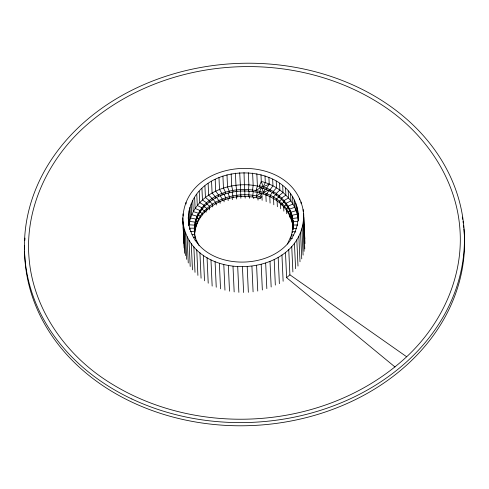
<?xml version="1.0" encoding="UTF-8"?>
<svg xmlns="http://www.w3.org/2000/svg" width="489" height="489" viewBox="0 0 489 489"><rect width="100%" height="100%" fill="white"/><g stroke="black" fill="none" stroke-linecap="round" stroke-linejoin="round"><path stroke-width="0.73" d="M244.83 190.374L244.824 196.456L252.562 196.975L260.093 198.442L261.97 196.541M297.245 224.995L293.119 225.013L291.609 234.775L287.446 244.035M293.149 227.257L292.99 229.879L292.917 228.29L296.34 228.497M184.096 247.954L182.904 221.627C181.15 155.734 295.588 148.754 303.645 213.381L304.806 238.956M298.156 213.754C299.891 275.35 190.649 279.598 188.277 217.727C191.914 157.213 300.069 157.825 298.467 220.6M182.904 221.627C190.961 286.254 305.399 279.274 303.645 213.381M293.174 227.587C286.261 177.568 198.522 179.39 194.329 229.781C196.095 177.782 287.11 175.374 293.186 226.645M194.549 234.977C195.105 203.675 233.406 188.888 260.02 196.853L260.093 198.442M194.622 234.726C196.003 210.233 222.428 195.826 244.824 196.456M249.06 191.272L248.712 196.596M194.536 226.713L194.463 225.123L188.986 224.793C193.858 193.192 232.012 179.249 260.154 186.7M253.271 191.688L252.562 196.975M256.114 192.03L256.04 190.447L257.397 186.071L256.835 173.766M256.364 197.593L256.291 196.003L257.605 191.761M259.512 185.734C276.835 189.903 292.642 204.75 293.088 223.326C291.78 205.392 276.401 191.419 259.586 187.324L259.512 185.734L261.285 181.456C279.677 185.948 296.652 201.04 298.412 220.643M261.285 187.629L259.769 191.297L259.836 192.886M260.02 196.853L261.536 193.186M265.258 188.778L263.394 192.385L263.467 193.974M268.907 177.373L269.213 184.139L266.652 188.155L266.725 189.738M269.097 190.27L266.902 193.711L266.976 195.3M272.367 192.525L270.27 195.27L270.344 196.859M275.827 194.445L273.473 197.049L273.809 204.781M406.659 356.762C441.622 324.17 463.896 276.511 459.843 228.204C456.09 179.475 426.414 135.685 386.842 108.258C296.346 45.874 163.075 54.132 82.195 129.059C47.231 161.657 24.963 209.316 29.01 257.617C32.763 306.346 62.439 350.142 102.018 377.563C192.507 439.947 325.778 431.695 406.659 356.762L289.898 274.818L288.742 249.414M279.085 196.59L276.493 199.041L276.566 200.631M394.99 366.976L286.621 277.685L289.898 274.818M281.566 199.408L279.311 201.23L279.384 202.819M284.335 201.926L281.915 203.601L281.988 205.191M256.04 190.447L260.961 187.379M256.291 196.003L261.212 192.935M286.847 204.628L284.28 206.15L284.353 207.733M288.424 207.831L286.401 208.846L286.475 210.435M269.213 184.139L263.143 186.822L263.216 188.412M268.791 189.995L263.394 192.385L261.768 187.684M290.374 210.802L288.259 211.682L288.327 213.271M291.114 214.206L289.843 214.64L289.91 216.23M195.142 240.643L196.45 240.288L199.005 245.417M292.453 217.348L291.138 217.697L291.212 219.286M193.442 237.733L195.453 237.33L196.499 241.346M293.486 220.576L292.147 220.839L292.22 222.428M192.03 234.677L194.75 234.317L195.527 238.919M297.819 221.413L293.015 221.737L293.149 225.288M190.233 231.541L194.353 231.26L194.75 234.317M189.445 228.21L194.255 228.192L194.665 234.683M295.802 231.975L292.416 231.554L292.465 232.611M293.608 235.16L291.609 234.775L291.682 236.364M194.714 224.372L196.046 224.628L196.12 226.218M292.459 238.461L290.509 237.947L290.558 239.005M195.203 221.162L197.159 221.676L197.232 223.265M196.395 218.076L198.558 218.803L198.632 220.386M197.458 214.867L200.239 216.022L200.307 217.605M199.53 212.018L202.189 213.351L202.257 214.94M201.878 209.304L204.396 210.808L204.469 212.391M203.895 206.334L206.847 208.406L206.92 209.995M206.786 203.907L209.53 206.162L209.598 207.752M209.408 201.175L212.422 204.09L212.495 205.68M212.788 199.102L215.508 202.201L215.582 203.791M216.364 197.238L218.772 200.514L218.846 202.098M220.111 195.606L222.195 199.029L222.269 200.618M223.711 193.613L225.753 197.758L225.82 199.347M228.057 193.155L229.414 196.712L229.488 198.302M261.285 181.456L263.143 186.822L265.313 182.617L265.007 175.912M232.165 192.263L233.247 197.483M194.824 235.9L195.105 237.11M236.211 190.881L237.073 196.902M240.57 191.242L240.936 196.56M303.767 217.257L304.965 243.583M303.149 209.53L303.253 211.786M303.424 215.551L303.596 219.31M303.901 226.077L304.072 229.842M303.516 221.138L304.781 248.968M302.893 224.995L304.091 251.322M301.059 202L301.132 203.503M301.902 228.803L303.101 255.13M299.476 198.363L299.543 199.873M300.552 232.544L301.75 258.87M298.266 217.281L298.431 220.783M297.709 210.258L298.052 217.764L292.605 218.485L292.679 220.074M298.846 236.187L300.008 261.762M296.921 206.798L297.257 214.213L291.896 215.282L291.97 216.871M297.477 224.31L297.538 225.753M295.808 203.412L296.138 210.728L290.888 212.14L290.961 213.73M296.805 239.72L297.997 266.047M294.366 200.105L294.696 207.342L289.586 209.084L289.659 210.667M292.611 196.908L292.935 204.066L288.003 206.126L288.076 207.715M294.427 243.112L295.588 268.693M293.119 225.013L293.168 226.071M292.856 224.048L292.929 225.637M290.552 193.84L290.876 200.924L286.151 203.29L286.218 204.879M291.731 246.352L292.893 271.927M288.204 190.918L288.522 197.929L284.03 200.588L284.103 202.177M289.299 214.983L289.402 217.244M285.576 188.155L285.894 195.111L281.664 198.045L281.737 199.634M286.566 209.934L286.737 213.717M282.691 185.582L283.003 192.483L279.06 195.673L279.133 197.263M283.644 206.566L283.846 211.126M285.472 252.275L286.621 277.685M279.555 183.198L279.867 190.05L276.242 193.485L276.316 195.068M280.472 203.393L280.717 208.73M281.939 254.922L283.131 281.248M276.206 181.028L276.511 187.843L273.217 191.492L273.29 193.082M277.11 200.973L277.373 206.731M278.168 257.342L279.366 283.669M272.648 179.084L272.954 185.869L270.014 189.714L270.087 191.297M274.182 259.512L275.344 285.087M269.775 196.56L270.075 203.063M270.007 261.426L271.169 287M265.845 194.365L266.175 201.602M265.668 263.064L266.829 288.638M260.979 174.707L261.346 182.782M261.817 193.234L262.141 200.294M261.187 264.427L262.349 290.001M257.929 197.849L258.033 200.099M252.611 173.1L253.174 185.386L252.312 191.413M253.705 197.171L253.779 198.675M256.597 265.496L257.758 291.071M248.333 172.703L248.889 184.97L248.455 191.034M249.39 196.003L249.494 198.265M251.927 266.273L253.088 291.847M244.023 172.58L244.573 190.899M245.111 196.621L245.178 198.131M247.202 266.749L248.363 292.324M240.686 191.003L239.702 172.733M240.759 195.985L240.863 198.271M242.452 266.921L243.614 292.495M236.817 191.346L235.961 185.325L235.411 173.167M236.487 196.92L236.578 198.992M237.709 266.786L238.87 292.361M232.996 191.926L231.713 185.973L231.163 173.87M232.238 197.587L232.336 199.677M233.002 266.352L234.164 291.927M229.237 192.739L229.164 191.156L227.538 186.89L226.988 174.848M228.063 198.522L228.161 200.624M225.57 193.791L225.496 192.201L223.461 188.057L222.917 176.083M228.351 265.613L229.512 291.187M223.993 199.708L224.09 201.835M222.012 195.056L221.945 193.467L219.512 189.475L218.974 177.574M223.797 264.58L224.958 290.154M220.044 201.15L220.142 203.296M218.595 196.541L218.522 194.952L215.71 191.138L215.178 179.316M219.365 263.253L220.527 288.828M216.242 202.837L216.34 205.007M215.331 198.234L215.258 196.645L212.085 193.027L211.554 181.291M212.654 205.478L212.715 206.945M215.081 261.646L216.242 287.22M212.244 200.123L212.171 198.534L208.656 195.129L208.125 183.485M209.347 202.189L209.274 200.606L205.441 197.446L204.915 185.893M209.219 207.623L209.323 209.848M210.967 259.769L212.159 286.096M206.664 204.433L206.596 202.849L202.458 199.946L201.939 188.497M206.04 210.722L206.113 212.226M207.055 257.63L208.216 283.204M204.213 206.835L204.139 205.246L199.738 202.623L199.219 191.278M202.006 209.378L201.933 207.788L197.287 205.466L196.774 194.219M203.363 255.24L204.524 280.814M200.056 212.049L199.983 210.459L195.117 208.442L194.61 197.305M198.375 214.83L198.302 213.241L193.253 211.548L192.752 200.521M199.915 252.624L201.077 278.198M196.975 217.709L196.902 216.12L191.7 214.75L191.199 203.834M195.869 220.655L195.796 219.066L190.465 218.039L189.97 207.232M196.743 249.787L197.904 275.362M195.05 223.662L194.977 222.079L189.561 221.395L189.072 210.698M195.233 227.636L195.307 229.225M194.72 230.686L194.787 232.269M194.353 231.26L194.42 232.85M194.506 233.748L194.555 234.812M193.852 246.749L195.013 272.324M191.266 243.534L192.458 269.861M189.622 228.21L189.689 229.665M188.509 214.2L188.986 224.793M188.277 217.727L188.656 225.967M188.998 240.16L190.197 266.487M185.997 202.464L186.064 203.968M187.073 236.639L188.265 262.972M185.49 233.008L186.682 259.335M184.261 229.28L185.453 255.606M183.033 213.87L183.137 216.126M183.399 225.478L184.659 253.308M182.782 217.752L183.124 225.27M183.192 226.774L183.943 243.326M463.914 228.883A220.074 179.61 -2.6 0 1 254.311 425.436A220.074 179.61 -2.6 0 1 24.591 251.438M24.572 249.952A220.074 179.61 -2.6 0 1 24.627 245.496M24.86 240.295A220.074 179.61 -2.6 0 1 25.012 238.07M462.307 217.098A220.074 179.61 -2.6 0 1 462.68 219.292M463.022 221.499A220.074 179.61 -2.6 0 1 463.23 222.972M463.511 225.184A220.074 179.61 -2.6 0 1 463.761 227.403M131.853 398.981A220.074 179.61 -2.6 0 0 464.403 242.018A220.074 179.61 -2.6 0 0 137.024 87.733A220.074 179.61 -2.6 0 0 131.853 398.981"/></g></svg>
